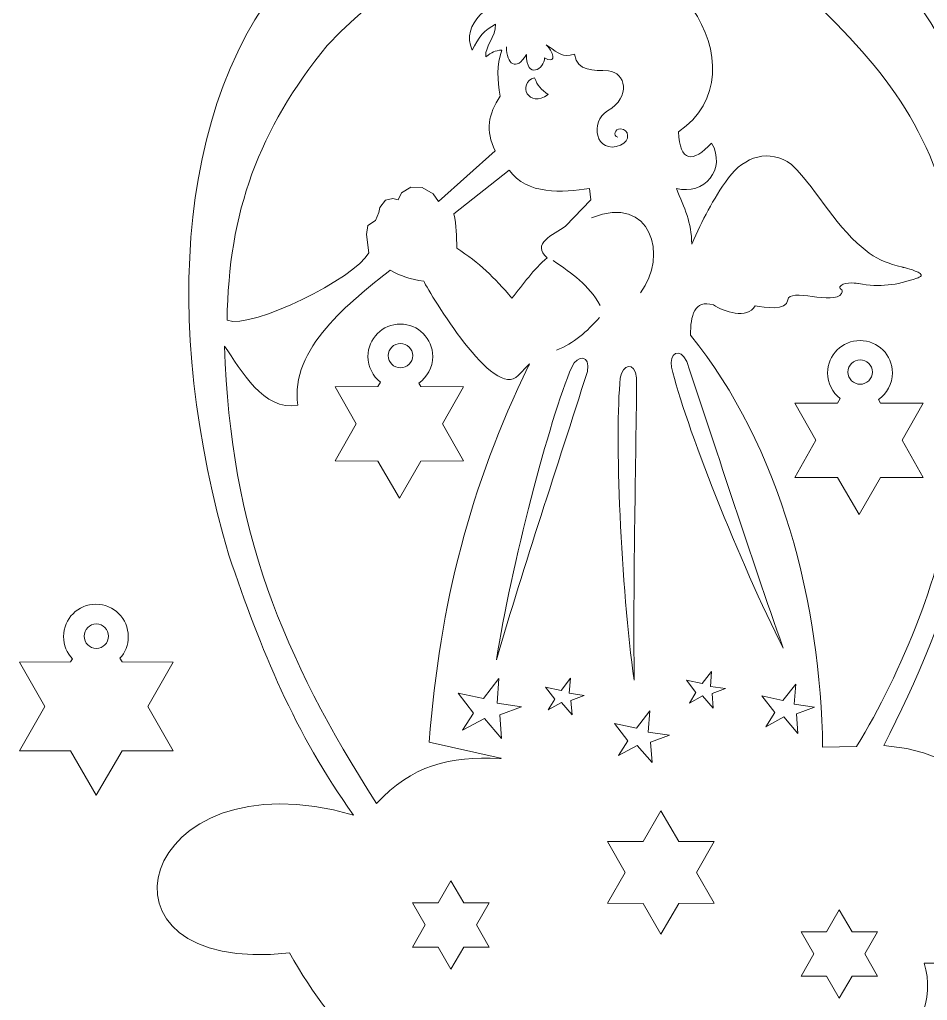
# Model space of a CAD drawing. Header units: centimetres. Extents: x -3.6 to 42, y -14.9 to 17.8.
# Drawn here: x 13.93 to 19.02, y 6.69 to 12.19 of the extents above; entities that cross this region are included whole.
import ezdxf

# ---------------------------------------------------------------- set-up
doc = ezdxf.new("R2010")
doc.units = ezdxf.units.CM
doc.header["$MEASUREMENT"] = 0
doc.layers.add('layer 1', color=7, linetype='Continuous')

msp = doc.modelspace()

# ---------------------------------------------------------------- linework, layer by layer
at = {"layer": 'layer 1', "color": 250, "lineweight": 9}
for points, knots in [([(17.15797, 13.85805), (17.15797, 13.85805), (17.26354, 13.65535), (17.26354, 13.65535), (17.26354, 13.65535), (17.26354, 13.65535), (17.47666, 13.75738), (17.47666, 13.75738), (17.47666, 13.75738), (17.47666, 13.75738), (17.43386, 13.53877), (17.43386, 13.53877), (17.43386, 13.53877), (17.43386, 13.53877), (17.67408, 13.50477), (17.67408, 13.50477), (17.67408, 13.50477), (17.67408, 13.50477), (17.49926, 13.35374), (17.49926, 13.35374), (17.49926, 13.35374), (17.49926, 13.35374), (17.67483, 13.1967), (17.67483, 13.1967), (17.67483, 13.1967), (17.6754, 13.19067), (17.67483, 13.19135), (17.68083, 13.1897), (17.68083, 13.1897), (18.02182, 13.09487), (18.35475, 12.91264), (18.66184, 12.64498), (18.66184, 12.64498), (19.84454, 11.46711), (19.52088, 9.57137), (18.77327, 8.12144), (18.77327, 8.12144), (18.77327, 8.12144), (18.90297, 8.10615), (18.90297, 8.10615), (18.90297, 8.10615), (18.90297, 8.10615), (18.99688, 8.08201), (18.99688, 8.08201), (18.99688, 8.08201), (18.99688, 8.08201), (19.08318, 8.04897), (19.08318, 8.04897), (19.08318, 8.04897), (19.08318, 8.04897), (19.14537, 7.99687), (19.14537, 7.99687), (19.14537, 7.99687), (19.14537, 7.99687), (19.19106, 7.92571), (19.19106, 7.92571), (19.19106, 7.92571), (19.19106, 7.92571), (19.21137, 7.87234), (19.21137, 7.87234), (19.21137, 7.87234), (19.21137, 7.87234), (19.20629, 7.79356), (19.20629, 7.79356), (19.20629, 7.79356), (19.20629, 7.79356), (19.31797, 7.81008), (19.31797, 7.81008), (19.31797, 7.81008), (19.31797, 7.81008), (19.41444, 7.82279), (19.43854, 7.8139), (19.43854, 7.8139), (19.46266, 7.805), (19.59338, 7.8139), (19.59338, 7.8139), (19.59338, 7.8139), (19.59338, 7.8139), (19.82437, 7.7402), (19.82437, 7.7402), (19.82437, 7.7402), (19.82437, 7.7402), (19.97413, 7.65125), (19.97413, 7.65125), (19.97413, 7.65125), (19.97413, 7.65125), (20.05028, 7.56993), (20.05028, 7.56993), (20.05028, 7.56993), (20.05028, 7.56993), (20.10105, 7.46065), (20.10105, 7.46065), (20.10105, 7.46065), (20.10105, 7.46065), (20.11375, 7.36408), (20.11375, 7.36408), (20.11375, 7.36408), (20.11375, 7.36408), (20.09851, 7.25226), (20.09851, 7.25226), (20.09851, 7.25226), (20.09851, 7.25226), (20.0249, 7.14552), (20.0249, 7.14552), (20.0249, 7.14552), (20.0249, 7.14552), (19.89798, 7.05404), (19.89798, 7.05404), (19.89798, 7.05404), (19.89798, 7.05404), (19.76853, 6.99304), (19.76853, 6.99304), (19.76853, 6.99304), (19.76853, 6.99304), (19.60608, 6.95746), (19.59592, 6.94221), (19.59592, 6.94221), (19.58577, 6.92697), (19.36241, 6.89648), (19.36241, 6.89648), (19.36241, 6.89648), (19.36241, 6.89648), (19.12635, 6.90156), (19.12635, 6.90156), (19.12635, 6.90156), (19.12635, 6.90156), (18.99943, 6.90156), (18.99943, 6.90156), (18.99943, 6.90156), (19.13429, 6.52255), (18.56983, 5.90603), (18.08818, 6.61947), (18.08818, 6.61947), (17.49095, 5.66904), (16.66756, 6.4576), (16.62104, 6.59913), (16.62104, 6.59913), (16.06577, 6.04883), (15.69927, 6.50644), (15.44327, 6.96), (15.44327, 6.96), (14.24866, 6.82733), (14.58682, 8.08603), (15.80117, 7.73257), (15.80117, 7.73257), (15.4698, 8.19704), (15.28563, 8.65063), (15.10314, 9.18875), (15.10314, 9.18875), (14.72649, 10.46273), (14.78768, 11.83616), (15.56003, 12.58145), (15.56003, 12.58145), (15.88812, 12.90226), (16.25318, 13.10891), (16.63067, 13.20448), (16.63067, 13.20448), (16.63578, 13.20792), (16.63985, 13.21034), (16.64429, 13.2144), (16.64429, 13.2144), (16.64429, 13.2144), (16.81911, 13.36543), (16.81911, 13.36543), (16.81911, 13.36543), (16.81911, 13.36543), (16.64354, 13.52246), (16.64354, 13.52246), (16.64354, 13.52246), (16.64354, 13.52246), (16.88361, 13.54821), (16.88361, 13.54821), (16.88361, 13.54821), (16.88361, 13.54821), (16.83975, 13.76832), (16.83975, 13.76832), (16.83975, 13.76832), (16.83975, 13.76832), (17.05337, 13.65896), (17.05337, 13.65896), (17.05337, 13.65896), (17.05337, 13.65896), (17.15797, 13.85805), (17.15797, 13.85805)], [0, 0, 0, 0, 0.0212766, 0.0212766, 0.0212766, 0.0212766, 0.0425532, 0.0425532, 0.0425532, 0.0425532, 0.0638298, 0.0638298, 0.0638298, 0.0638298, 0.0851064, 0.0851064, 0.0851064, 0.0851064, 0.106383, 0.106383, 0.106383, 0.106383, 0.1276596, 0.1276596, 0.1276596, 0.1276596, 0.1489362, 0.1489362, 0.1489362, 0.1489362, 0.1702128, 0.1702128, 0.1702128, 0.1702128, 0.1914894, 0.1914894, 0.1914894, 0.1914894, 0.212766, 0.212766, 0.212766, 0.212766, 0.2340426, 0.2340426, 0.2340426, 0.2340426, 0.2553191, 0.2553191, 0.2553191, 0.2553191, 0.2765957, 0.2765957, 0.2765957, 0.2765957, 0.2978723, 0.2978723, 0.2978723, 0.2978723, 0.3191489, 0.3191489, 0.3191489, 0.3191489, 0.3404255, 0.3404255, 0.3404255, 0.3404255, 0.3617021, 0.3617021, 0.3617021, 0.3617021, 0.3829787, 0.3829787, 0.3829787, 0.3829787, 0.4042553, 0.4042553, 0.4042553, 0.4042553, 0.4255319, 0.4255319, 0.4255319, 0.4255319, 0.4468085, 0.4468085, 0.4468085, 0.4468085, 0.4680851, 0.4680851, 0.4680851, 0.4680851, 0.4893617, 0.4893617, 0.4893617, 0.4893617, 0.5106383, 0.5106383, 0.5106383, 0.5106383, 0.5319149, 0.5319149, 0.5319149, 0.5319149, 0.5531915, 0.5531915, 0.5531915, 0.5531915, 0.5744681, 0.5744681, 0.5744681, 0.5744681, 0.5957447, 0.5957447, 0.5957447, 0.5957447, 0.6170213, 0.6170213, 0.6170213, 0.6170213, 0.6382979, 0.6382979, 0.6382979, 0.6382979, 0.6595745, 0.6595745, 0.6595745, 0.6595745, 0.6808511, 0.6808511, 0.6808511, 0.6808511, 0.7021277, 0.7021277, 0.7021277, 0.7021277, 0.7234043, 0.7234043, 0.7234043, 0.7234043, 0.7446809, 0.7446809, 0.7446809, 0.7446809, 0.7659574, 0.7659574, 0.7659574, 0.7659574, 0.787234, 0.787234, 0.787234, 0.787234, 0.8085106, 0.8085106, 0.8085106, 0.8085106, 0.8297872, 0.8297872, 0.8297872, 0.8297872, 0.8510638, 0.8510638, 0.8510638, 0.8510638, 0.8723404, 0.8723404, 0.8723404, 0.8723404, 0.893617, 0.893617, 0.893617, 0.893617, 0.9148936, 0.9148936, 0.9148936, 0.9148936, 0.9361702, 0.9361702, 0.9361702, 0.9361702, 0.9574468, 0.9574468, 0.9574468, 0.9574468, 1, 1, 1, 1]), ([(16.59565, 11.45564), (16.59565, 11.45564), (16.27836, 11.171), (16.27836, 11.171), (16.27836, 11.171), (16.27836, 11.171), (16.24791, 11.21421), (16.24791, 11.21421), (16.24791, 11.21421), (16.24791, 11.21421), (16.18699, 11.24979), (16.18699, 11.24979), (16.18699, 11.24979), (16.18699, 11.24979), (16.12353, 11.25233), (16.12353, 11.25233), (16.12353, 11.25233), (16.12353, 11.25233), (16.07023, 11.21929), (16.07023, 11.21929), (16.07023, 11.21929), (16.07023, 11.21929), (16.05246, 11.18117), (16.05246, 11.18117), (16.05246, 11.18117), (16.05246, 11.18117), (16.022, 11.1888), (16.022, 11.1888), (16.022, 11.1888), (16.022, 11.1888), (15.98139, 11.17864), (15.98139, 11.17864), (15.98139, 11.17864), (15.98139, 11.17864), (15.94839, 11.13797), (15.94839, 11.13797), (15.94839, 11.13797), (15.94839, 11.13797), (15.94331, 11.11002), (15.94331, 11.11002), (15.94331, 11.11002), (15.94331, 11.11002), (15.92554, 11.06427), (15.92554, 11.06427), (15.92554, 11.06427), (15.92554, 11.06427), (15.8824, 11.03632), (15.8824, 11.03632), (15.8824, 11.03632), (15.8824, 11.03632), (15.87478, 10.98549), (15.87478, 10.98549), (15.87478, 10.98549), (15.87478, 10.98549), (15.88747, 10.88383), (15.88747, 10.88383), (15.88747, 10.88383), (15.80917, 10.74094), (15.23594, 10.45467), (15.09298, 10.50518), (15.09298, 10.50518), (15.10075, 11.11265), (15.26943, 11.57276), (15.65395, 12.04523), (15.65395, 12.04523), (16.46445, 12.89706), (17.48721, 13.03926), (18.38517, 12.2892), (18.38517, 12.2892), (18.83328, 11.85656), (19.0917, 11.4989), (19.19234, 10.84064), (19.19234, 10.84064), (19.23953, 10.42065), (19.20929, 10.01101), (19.16442, 9.59284), (19.16442, 9.59284), (19.11201, 9.10438), (18.8749, 8.53461), (18.62122, 8.11632), (18.62122, 8.11632), (18.62122, 8.11632), (18.43084, 8.11377), (18.43084, 8.11377), (18.43084, 8.11377), (18.42217, 8.90536), (18.19602, 9.80415), (17.68967, 10.42131), (17.68967, 10.42131), (17.69183, 10.53245), (17.70942, 10.62266), (17.81912, 10.59158), (17.81912, 10.59158), (17.87781, 10.55356), (18.00877, 10.50743), (18.05264, 10.5865), (18.05264, 10.5865), (18.10451, 10.57734), (18.23016, 10.55651), (18.2354, 10.61953), (18.2354, 10.61953), (18.2412, 10.68923), (18.49604, 10.58955), (18.53701, 10.65504), (18.53701, 10.65504), (18.55597, 10.68532), (18.50863, 10.67453), (18.53492, 10.70086), (18.53492, 10.70086), (18.55777, 10.72373), (18.63138, 10.71103), (18.63138, 10.71103), (18.63138, 10.71103), (18.75308, 10.69002), (18.8446, 10.7015), (18.95881, 10.74152), (18.95881, 10.74152), (18.95881, 10.74152), (19.00958, 10.75422), (18.96643, 10.77456), (18.96643, 10.77456), (18.92329, 10.79489), (18.88013, 10.80252), (18.88013, 10.80252), (18.88013, 10.80252), (18.79378, 10.82546), (18.75087, 10.84069), (18.69229, 10.8813), (18.69229, 10.8813), (18.49948, 11.02484), (18.41932, 11.21559), (18.25571, 11.37939), (18.25571, 11.37939), (18.13366, 11.46869), (17.99189, 11.4241), (17.90288, 11.30316), (17.90288, 11.30316), (17.81241, 11.18023), (17.75968, 11.06954), (17.69728, 10.93212), (17.69728, 10.93212), (17.69728, 11.05468), (17.65549, 11.1333), (17.61098, 11.24471), (17.61098, 11.24471), (17.76823, 11.20364), (17.89205, 11.35329), (17.80896, 11.49885), (17.80896, 11.49885), (17.70356, 11.38452), (17.62954, 11.39167), (17.62367, 11.56238), (17.62367, 11.56238), (18.1163, 11.88626), (17.57179, 12.79067), (16.9231, 12.40102), (16.9231, 12.40102), (16.80937, 12.40657), (16.64314, 12.41306), (16.55251, 12.33241), (16.55251, 12.33241), (16.55251, 12.33241), (16.68957, 12.32986), (16.68957, 12.32986), (16.68957, 12.32986), (16.57577, 12.28754), (16.39836, 12.1693), (16.4662, 12.01981), (16.4662, 12.01981), (16.49987, 12.08769), (16.5364, 12.13421), (16.5982, 12.16467), (16.5982, 12.16467), (16.5982, 12.0908), (16.53847, 12.04561), (16.54298, 11.98234), (16.54298, 11.98234), (16.57855, 12.00651), (16.59128, 12.01708), (16.63373, 12.01981), (16.63373, 12.01981), (16.59909, 11.93348), (16.60983, 11.85452), (16.62358, 11.7606), (16.62358, 11.7606), (16.55657, 11.66221), (16.53953, 11.56805), (16.59565, 11.45564)], [0, 0, 0, 0, 0.0208333, 0.0208333, 0.0208333, 0.0208333, 0.0416667, 0.0416667, 0.0416667, 0.0416667, 0.0625, 0.0625, 0.0625, 0.0625, 0.0833333, 0.0833333, 0.0833333, 0.0833333, 0.1041667, 0.1041667, 0.1041667, 0.1041667, 0.125, 0.125, 0.125, 0.125, 0.1458333, 0.1458333, 0.1458333, 0.1458333, 0.1666667, 0.1666667, 0.1666667, 0.1666667, 0.1875, 0.1875, 0.1875, 0.1875, 0.2083333, 0.2083333, 0.2083333, 0.2083333, 0.2291667, 0.2291667, 0.2291667, 0.2291667, 0.25, 0.25, 0.25, 0.25, 0.2708333, 0.2708333, 0.2708333, 0.2708333, 0.2916667, 0.2916667, 0.2916667, 0.2916667, 0.3125, 0.3125, 0.3125, 0.3125, 0.3333333, 0.3333333, 0.3333333, 0.3333333, 0.3541667, 0.3541667, 0.3541667, 0.3541667, 0.375, 0.375, 0.375, 0.375, 0.3958333, 0.3958333, 0.3958333, 0.3958333, 0.4166667, 0.4166667, 0.4166667, 0.4166667, 0.4375, 0.4375, 0.4375, 0.4375, 0.4583333, 0.4583333, 0.4583333, 0.4583333, 0.4791667, 0.4791667, 0.4791667, 0.4791667, 0.5, 0.5, 0.5, 0.5, 0.5208333, 0.5208333, 0.5208333, 0.5208333, 0.5416667, 0.5416667, 0.5416667, 0.5416667, 0.5625, 0.5625, 0.5625, 0.5625, 0.5833333, 0.5833333, 0.5833333, 0.5833333, 0.6041667, 0.6041667, 0.6041667, 0.6041667, 0.625, 0.625, 0.625, 0.625, 0.6458333, 0.6458333, 0.6458333, 0.6458333, 0.6666667, 0.6666667, 0.6666667, 0.6666667, 0.6875, 0.6875, 0.6875, 0.6875, 0.7083333, 0.7083333, 0.7083333, 0.7083333, 0.7291667, 0.7291667, 0.7291667, 0.7291667, 0.75, 0.75, 0.75, 0.75, 0.7708333, 0.7708333, 0.7708333, 0.7708333, 0.7916667, 0.7916667, 0.7916667, 0.7916667, 0.8125, 0.8125, 0.8125, 0.8125, 0.8333333, 0.8333333, 0.8333333, 0.8333333, 0.8541667, 0.8541667, 0.8541667, 0.8541667, 0.875, 0.875, 0.875, 0.875, 0.8958333, 0.8958333, 0.8958333, 0.8958333, 0.9166667, 0.9166667, 0.9166667, 0.9166667, 0.9375, 0.9375, 0.9375, 0.9375, 0.9583333, 0.9583333, 0.9583333, 0.9583333, 1, 1, 1, 1]), ([(16.81649, 11.86479), (16.83212, 11.81942), (16.85305, 11.79864), (16.89264, 11.77077), (16.89264, 11.77077), (16.78316, 11.68726), (16.71498, 11.83408), (16.81649, 11.86479)], [0, 0, 0, 0, 0.3333333, 0.3333333, 0.3333333, 0.3333333, 1, 1, 1, 1]), ([(16.67435, 11.34636), (16.67435, 11.34636), (16.36467, 11.10239), (16.36467, 11.10239), (16.36467, 11.10239), (16.37686, 11.0353), (16.3799, 10.97759), (16.3799, 10.90925), (16.3799, 10.90925), (16.50968, 10.82697), (16.58856, 10.74617), (16.68957, 10.6297), (16.68957, 10.6297), (16.7543, 10.70965), (16.8088, 10.78964), (16.88756, 10.85588), (16.88756, 10.85588), (16.79389, 10.93404), (16.92091, 10.98372), (16.98909, 11.03378), (16.98909, 11.03378), (16.98909, 11.03378), (17.13124, 11.18117), (17.13124, 11.18117), (17.13124, 11.18117), (17.13124, 11.18117), (17.12362, 11.24471), (17.12362, 11.24471), (17.12362, 11.24471), (16.97424, 11.21907), (16.7728, 11.20835), (16.67435, 11.34636)], [0, 0, 0, 0, 0.1111111, 0.1111111, 0.1111111, 0.1111111, 0.2222222, 0.2222222, 0.2222222, 0.2222222, 0.3333333, 0.3333333, 0.3333333, 0.3333333, 0.4444444, 0.4444444, 0.4444444, 0.4444444, 0.5555556, 0.5555556, 0.5555556, 0.5555556, 0.6666667, 0.6666667, 0.6666667, 0.6666667, 0.7777778, 0.7777778, 0.7777778, 0.7777778, 1, 1, 1, 1]), ([(15.93086, 7.7966), (16.12323, 8.01067), (16.34441, 8.06301), (16.61916, 8.05035), (16.61916, 8.05035), (16.6361, 8.04957), (16.63025, 8.05063), (16.61758, 8.05347), (16.61758, 8.05347), (16.61758, 8.05347), (16.22525, 8.14175), (16.22525, 8.14175), (16.22525, 8.14175), (16.28675, 8.9262), (16.45495, 9.57307), (16.78301, 10.24998), (16.78301, 10.24998), (16.78667, 10.25865), (16.79363, 10.26861), (16.78198, 10.25635), (16.78198, 10.25635), (16.78198, 10.25635), (16.72412, 10.19544), (16.72412, 10.19544), (16.72412, 10.19544), (16.58937, 10.05358), (16.23451, 10.64785), (16.1948, 10.72527), (16.1948, 10.72527), (16.11993, 10.73525), (16.07306, 10.75015), (16.007, 10.78618), (16.007, 10.78618), (15.78812, 10.61338), (15.44072, 10.34553), (15.48928, 10.0299), (15.48928, 10.0299), (15.29521, 9.99462), (15.17342, 10.22572), (15.07814, 10.35982), (15.07814, 10.35982), (15.11268, 9.32361), (15.40342, 8.62542), (15.93086, 7.7966)], [0, 0, 0, 0, 0.0833333, 0.0833333, 0.0833333, 0.0833333, 0.1666667, 0.1666667, 0.1666667, 0.1666667, 0.25, 0.25, 0.25, 0.25, 0.3333333, 0.3333333, 0.3333333, 0.3333333, 0.4166667, 0.4166667, 0.4166667, 0.4166667, 0.5, 0.5, 0.5, 0.5, 0.5833333, 0.5833333, 0.5833333, 0.5833333, 0.6666667, 0.6666667, 0.6666667, 0.6666667, 0.75, 0.75, 0.75, 0.75, 0.8333333, 0.8333333, 0.8333333, 0.8333333, 1, 1, 1, 1]), ([(16.06394, 10.48413), (16.16416, 10.48413), (16.24543, 10.40286), (16.24543, 10.30264), (16.24543, 10.30264), (16.24543, 10.24089), (16.21457, 10.18634), (16.16743, 10.15356), (16.16743, 10.15356), (16.16743, 10.15356), (16.17904, 10.13365), (16.17904, 10.13365), (16.17904, 10.13365), (16.17904, 10.13365), (16.4185, 10.1326), (16.4185, 10.1326), (16.4185, 10.1326), (16.4185, 10.1326), (16.29968, 9.92472), (16.29968, 9.92472), (16.29968, 9.92472), (16.29968, 9.92472), (16.4185, 9.71683), (16.4185, 9.71683), (16.4185, 9.71683), (16.4185, 9.71683), (16.17904, 9.71578), (16.17904, 9.71578), (16.17904, 9.71578), (16.17904, 9.71578), (16.05842, 9.50893), (16.05842, 9.50893), (16.05842, 9.50893), (16.05842, 9.50893), (15.9378, 9.71578), (15.9378, 9.71578), (15.9378, 9.71578), (15.9378, 9.71578), (15.69834, 9.71683), (15.69834, 9.71683), (15.69834, 9.71683), (15.69834, 9.71683), (15.81716, 9.92472), (15.81716, 9.92472), (15.81716, 9.92472), (15.81716, 9.92472), (15.69834, 10.1326), (15.69834, 10.1326), (15.69834, 10.1326), (15.69834, 10.1326), (15.9378, 10.13365), (15.9378, 10.13365), (15.9378, 10.13365), (15.9378, 10.13365), (15.95272, 10.15924), (15.95272, 10.15924), (15.95272, 10.15924), (15.90997, 10.19245), (15.88246, 10.24433), (15.88246, 10.30264), (15.88246, 10.30264), (15.88246, 10.40286), (15.96373, 10.48413), (16.06394, 10.48413)], [0, 0, 0, 0, 0.0588235, 0.0588235, 0.0588235, 0.0588235, 0.1176471, 0.1176471, 0.1176471, 0.1176471, 0.1764706, 0.1764706, 0.1764706, 0.1764706, 0.2352941, 0.2352941, 0.2352941, 0.2352941, 0.2941176, 0.2941176, 0.2941176, 0.2941176, 0.3529412, 0.3529412, 0.3529412, 0.3529412, 0.4117647, 0.4117647, 0.4117647, 0.4117647, 0.4705882, 0.4705882, 0.4705882, 0.4705882, 0.5294118, 0.5294118, 0.5294118, 0.5294118, 0.5882353, 0.5882353, 0.5882353, 0.5882353, 0.6470588, 0.6470588, 0.6470588, 0.6470588, 0.7058824, 0.7058824, 0.7058824, 0.7058824, 0.7647059, 0.7647059, 0.7647059, 0.7647059, 0.8235294, 0.8235294, 0.8235294, 0.8235294, 0.8823529, 0.8823529, 0.8823529, 0.8823529, 1, 1, 1, 1]), ([(18.64053, 10.39209), (18.74075, 10.39209), (18.82202, 10.31082), (18.82202, 10.2106), (18.82202, 10.2106), (18.82202, 10.14885), (18.79116, 10.0943), (18.74402, 10.06152), (18.74402, 10.06152), (18.74402, 10.06152), (18.75563, 10.04161), (18.75563, 10.04161), (18.75563, 10.04161), (18.75563, 10.04161), (18.99509, 10.04056), (18.99509, 10.04056), (18.99509, 10.04056), (18.99509, 10.04056), (18.87627, 9.83268), (18.87627, 9.83268), (18.87627, 9.83268), (18.87627, 9.83268), (18.99509, 9.62479), (18.99509, 9.62479), (18.99509, 9.62479), (18.99509, 9.62479), (18.75563, 9.62374), (18.75563, 9.62374), (18.75563, 9.62374), (18.75563, 9.62374), (18.63501, 9.41689), (18.63501, 9.41689), (18.63501, 9.41689), (18.63501, 9.41689), (18.51439, 9.62374), (18.51439, 9.62374), (18.51439, 9.62374), (18.51439, 9.62374), (18.27493, 9.62479), (18.27493, 9.62479), (18.27493, 9.62479), (18.27493, 9.62479), (18.39375, 9.83268), (18.39375, 9.83268), (18.39375, 9.83268), (18.39375, 9.83268), (18.27493, 10.04056), (18.27493, 10.04056), (18.27493, 10.04056), (18.27493, 10.04056), (18.51439, 10.04161), (18.51439, 10.04161), (18.51439, 10.04161), (18.51439, 10.04161), (18.52931, 10.0672), (18.52931, 10.0672), (18.52931, 10.0672), (18.48656, 10.10041), (18.45905, 10.15229), (18.45905, 10.2106), (18.45905, 10.2106), (18.45905, 10.31082), (18.54032, 10.39209), (18.64053, 10.39209)], [0, 0, 0, 0, 0.0588235, 0.0588235, 0.0588235, 0.0588235, 0.1176471, 0.1176471, 0.1176471, 0.1176471, 0.1764706, 0.1764706, 0.1764706, 0.1764706, 0.2352941, 0.2352941, 0.2352941, 0.2352941, 0.2941176, 0.2941176, 0.2941176, 0.2941176, 0.3529412, 0.3529412, 0.3529412, 0.3529412, 0.4117647, 0.4117647, 0.4117647, 0.4117647, 0.4705882, 0.4705882, 0.4705882, 0.4705882, 0.5294118, 0.5294118, 0.5294118, 0.5294118, 0.5882353, 0.5882353, 0.5882353, 0.5882353, 0.6470588, 0.6470588, 0.6470588, 0.6470588, 0.7058824, 0.7058824, 0.7058824, 0.7058824, 0.7647059, 0.7647059, 0.7647059, 0.7647059, 0.8235294, 0.8235294, 0.8235294, 0.8235294, 0.8823529, 0.8823529, 0.8823529, 0.8823529, 1, 1, 1, 1]), ([(16.06469, 10.37562), (16.10243, 10.37562), (16.13303, 10.34501), (16.13303, 10.30727), (16.13303, 10.30727), (16.13303, 10.26953), (16.10243, 10.23893), (16.06469, 10.23893), (16.06469, 10.23893), (16.02695, 10.23893), (15.99634, 10.26953), (15.99634, 10.30727), (15.99634, 10.30727), (15.99634, 10.34501), (16.02695, 10.37562), (16.06469, 10.37562)], [0, 0, 0, 0, 0.2, 0.2, 0.2, 0.2, 0.4, 0.4, 0.4, 0.4, 0.6, 0.6, 0.6, 0.6, 1, 1, 1, 1]), ([(18.21046, 8.66814), (17.9722, 9.13206), (17.65458, 9.93586), (17.58413, 10.24205), (17.58413, 10.24205), (17.56907, 10.31879), (17.62885, 10.35981), (17.67001, 10.2736), (17.67001, 10.2736), (17.85153, 9.73291), (18.01953, 9.20157), (18.21046, 8.66814)], [0, 0, 0, 0, 0.25, 0.25, 0.25, 0.25, 0.5, 0.5, 0.5, 0.5, 1, 1, 1, 1]), ([(16.6021, 8.60312), (16.68322, 9.11829), (16.90065, 9.95478), (17.0243, 10.24361), (17.0243, 10.24361), (17.05738, 10.31447), (17.12986, 10.31235), (17.11226, 10.21845), (17.11226, 10.21845), (16.94005, 9.67473), (16.76243, 9.14653), (16.6021, 8.60312)], [0, 0, 0, 0, 0.25, 0.25, 0.25, 0.25, 0.5, 0.5, 0.5, 0.5, 1, 1, 1, 1]), ([(18.64128, 10.28358), (18.67902, 10.28358), (18.70962, 10.25297), (18.70962, 10.21523), (18.70962, 10.21523), (18.70962, 10.17749), (18.67902, 10.14689), (18.64128, 10.14689), (18.64128, 10.14689), (18.60354, 10.14689), (18.57293, 10.17749), (18.57293, 10.21523), (18.57293, 10.21523), (18.57293, 10.25297), (18.60354, 10.28358), (18.64128, 10.28358)], [0, 0, 0, 0, 0.2, 0.2, 0.2, 0.2, 0.4, 0.4, 0.4, 0.4, 0.6, 0.6, 0.6, 0.6, 1, 1, 1, 1]), ([(17.37465, 8.48895), (17.30107, 9.00526), (17.26356, 9.86873), (17.29703, 10.18113), (17.29703, 10.18113), (17.30787, 10.25858), (17.37778, 10.27781), (17.38851, 10.18288), (17.38851, 10.18288), (17.38337, 9.61256), (17.36852, 9.05549), (17.37465, 8.48895)], [0, 0, 0, 0, 0.25, 0.25, 0.25, 0.25, 0.5, 0.5, 0.5, 0.5, 1, 1, 1, 1]), ([(14.49214, 8.61098), (14.49214, 8.61098), (14.50387, 8.59087), (14.50387, 8.59087), (14.50387, 8.59087), (14.50387, 8.59087), (14.78981, 8.58961), (14.78981, 8.58961), (14.78981, 8.58961), (14.78981, 8.58961), (14.64792, 8.34137), (14.64792, 8.34137), (14.64792, 8.34137), (14.64792, 8.34137), (14.78981, 8.09313), (14.78981, 8.09313), (14.78981, 8.09313), (14.78981, 8.09313), (14.50387, 8.09187), (14.50387, 8.09187), (14.50387, 8.09187), (14.50387, 8.09187), (14.35983, 7.84487), (14.35983, 7.84487), (14.35983, 7.84487), (14.35983, 7.84487), (14.2158, 8.09187), (14.2158, 8.09187), (14.2158, 8.09187), (14.2158, 8.09187), (13.92986, 8.09313), (13.92986, 8.09313), (13.92986, 8.09313), (13.92986, 8.09313), (14.07174, 8.34137), (14.07174, 8.34137), (14.07174, 8.34137), (14.07174, 8.34137), (13.92986, 8.58961), (13.92986, 8.58961), (13.92986, 8.58961), (13.92986, 8.58961), (14.2158, 8.59087), (14.2158, 8.59087), (14.2158, 8.59087), (14.2158, 8.59087), (14.22581, 8.60803), (14.22581, 8.60803), (14.22581, 8.60803), (14.19501, 8.64056), (14.17612, 8.68446), (14.17612, 8.73278), (14.17612, 8.73278), (14.17612, 8.83299), (14.25739, 8.91426), (14.35761, 8.91426), (14.35761, 8.91426), (14.45783, 8.91426), (14.5391, 8.83299), (14.5391, 8.73278), (14.5391, 8.73278), (14.5391, 8.68591), (14.52132, 8.64318), (14.49214, 8.61098)], [0, 0, 0, 0, 0.0588235, 0.0588235, 0.0588235, 0.0588235, 0.1176471, 0.1176471, 0.1176471, 0.1176471, 0.1764706, 0.1764706, 0.1764706, 0.1764706, 0.2352941, 0.2352941, 0.2352941, 0.2352941, 0.2941176, 0.2941176, 0.2941176, 0.2941176, 0.3529412, 0.3529412, 0.3529412, 0.3529412, 0.4117647, 0.4117647, 0.4117647, 0.4117647, 0.4705882, 0.4705882, 0.4705882, 0.4705882, 0.5294118, 0.5294118, 0.5294118, 0.5294118, 0.5882353, 0.5882353, 0.5882353, 0.5882353, 0.6470588, 0.6470588, 0.6470588, 0.6470588, 0.7058824, 0.7058824, 0.7058824, 0.7058824, 0.7647059, 0.7647059, 0.7647059, 0.7647059, 0.8235294, 0.8235294, 0.8235294, 0.8235294, 0.8823529, 0.8823529, 0.8823529, 0.8823529, 1, 1, 1, 1]), ([(14.35983, 8.80334), (14.39757, 8.80334), (14.42818, 8.77274), (14.42818, 8.735), (14.42818, 8.735), (14.42818, 8.69726), (14.39757, 8.66665), (14.35983, 8.66665), (14.35983, 8.66665), (14.32209, 8.66665), (14.29149, 8.69726), (14.29149, 8.735), (14.29149, 8.735), (14.29149, 8.77274), (14.32209, 8.80334), (14.35983, 8.80334)], [0, 0, 0, 0, 0.2, 0.2, 0.2, 0.2, 0.4, 0.4, 0.4, 0.4, 0.6, 0.6, 0.6, 0.6, 1, 1, 1, 1]), ([(17.75526, 8.46908), (17.75526, 8.46908), (17.80803, 8.53736), (17.80803, 8.53736), (17.80803, 8.53736), (17.80803, 8.53736), (17.80182, 8.45356), (17.80182, 8.45356), (17.80182, 8.45356), (17.80182, 8.45356), (17.88563, 8.44114), (17.88563, 8.44114), (17.88563, 8.44114), (17.88563, 8.44114), (17.81113, 8.4132), (17.81113, 8.4132), (17.81113, 8.4132), (17.81113, 8.4132), (17.81734, 8.3325), (17.81734, 8.3325), (17.81734, 8.3325), (17.81734, 8.3325), (17.75836, 8.40079), (17.75836, 8.40079), (17.75836, 8.40079), (17.75836, 8.40079), (17.68386, 8.36043), (17.68386, 8.36043), (17.68386, 8.36043), (17.68386, 8.36043), (17.72112, 8.41941), (17.72112, 8.41941), (17.72112, 8.41941), (17.72112, 8.41941), (17.66835, 8.48771), (17.66835, 8.48771), (17.66835, 8.48771), (17.66835, 8.48771), (17.75526, 8.46908), (17.75526, 8.46908)], [0, 0, 0, 0, 0.0909091, 0.0909091, 0.0909091, 0.0909091, 0.1818182, 0.1818182, 0.1818182, 0.1818182, 0.2727273, 0.2727273, 0.2727273, 0.2727273, 0.3636364, 0.3636364, 0.3636364, 0.3636364, 0.4545455, 0.4545455, 0.4545455, 0.4545455, 0.5454545, 0.5454545, 0.5454545, 0.5454545, 0.6363636, 0.6363636, 0.6363636, 0.6363636, 0.7272727, 0.7272727, 0.7272727, 0.7272727, 0.8181818, 0.8181818, 0.8181818, 0.8181818, 1, 1, 1, 1]), ([(16.5298, 8.38538), (16.5298, 8.38538), (16.61609, 8.49705), (16.61609, 8.49705), (16.61609, 8.49705), (16.61609, 8.49705), (16.60594, 8.36), (16.60594, 8.36), (16.60594, 8.36), (16.60594, 8.36), (16.74298, 8.3397), (16.74298, 8.3397), (16.74298, 8.3397), (16.74298, 8.3397), (16.62116, 8.29401), (16.62116, 8.29401), (16.62116, 8.29401), (16.62116, 8.29401), (16.63132, 8.16205), (16.63132, 8.16205), (16.63132, 8.16205), (16.63132, 8.16205), (16.53487, 8.27371), (16.53487, 8.27371), (16.53487, 8.27371), (16.53487, 8.27371), (16.41305, 8.20773), (16.41305, 8.20773), (16.41305, 8.20773), (16.41305, 8.20773), (16.47396, 8.30417), (16.47396, 8.30417), (16.47396, 8.30417), (16.47396, 8.30417), (16.38768, 8.41584), (16.38768, 8.41584), (16.38768, 8.41584), (16.38768, 8.41584), (16.5298, 8.38538), (16.5298, 8.38538)], [0, 0, 0, 0, 0.0909091, 0.0909091, 0.0909091, 0.0909091, 0.1818182, 0.1818182, 0.1818182, 0.1818182, 0.2727273, 0.2727273, 0.2727273, 0.2727273, 0.3636364, 0.3636364, 0.3636364, 0.3636364, 0.4545455, 0.4545455, 0.4545455, 0.4545455, 0.5454545, 0.5454545, 0.5454545, 0.5454545, 0.6363636, 0.6363636, 0.6363636, 0.6363636, 0.7272727, 0.7272727, 0.7272727, 0.7272727, 0.8181818, 0.8181818, 0.8181818, 0.8181818, 1, 1, 1, 1]), ([(16.96458, 8.43096), (16.96458, 8.43096), (17.01735, 8.49925), (17.01735, 8.49925), (17.01735, 8.49925), (17.01735, 8.49925), (17.01114, 8.41544), (17.01114, 8.41544), (17.01114, 8.41544), (17.01114, 8.41544), (17.09496, 8.40302), (17.09496, 8.40302), (17.09496, 8.40302), (17.09496, 8.40302), (17.02045, 8.37509), (17.02045, 8.37509), (17.02045, 8.37509), (17.02045, 8.37509), (17.02666, 8.29437), (17.02666, 8.29437), (17.02666, 8.29437), (17.02666, 8.29437), (16.96768, 8.36267), (16.96768, 8.36267), (16.96768, 8.36267), (16.96768, 8.36267), (16.89319, 8.32232), (16.89319, 8.32232), (16.89319, 8.32232), (16.89319, 8.32232), (16.93044, 8.38129), (16.93044, 8.38129), (16.93044, 8.38129), (16.93044, 8.38129), (16.87766, 8.44958), (16.87766, 8.44958), (16.87766, 8.44958), (16.87766, 8.44958), (16.96458, 8.43096), (16.96458, 8.43096)], [0, 0, 0, 0, 0.0909091, 0.0909091, 0.0909091, 0.0909091, 0.1818182, 0.1818182, 0.1818182, 0.1818182, 0.2727273, 0.2727273, 0.2727273, 0.2727273, 0.3636364, 0.3636364, 0.3636364, 0.3636364, 0.4545455, 0.4545455, 0.4545455, 0.4545455, 0.5454545, 0.5454545, 0.5454545, 0.5454545, 0.6363636, 0.6363636, 0.6363636, 0.6363636, 0.7272727, 0.7272727, 0.7272727, 0.7272727, 0.8181818, 0.8181818, 0.8181818, 0.8181818, 1, 1, 1, 1]), ([(18.20856, 8.37468), (18.20856, 8.37468), (18.27991, 8.46701), (18.27991, 8.46701), (18.27991, 8.46701), (18.27991, 8.46701), (18.27151, 8.35369), (18.27151, 8.35369), (18.27151, 8.35369), (18.27151, 8.35369), (18.38483, 8.33691), (18.38483, 8.33691), (18.38483, 8.33691), (18.38483, 8.33691), (18.2841, 8.29914), (18.2841, 8.29914), (18.2841, 8.29914), (18.2841, 8.29914), (18.29249, 8.19001), (18.29249, 8.19001), (18.29249, 8.19001), (18.29249, 8.19001), (18.21275, 8.28235), (18.21275, 8.28235), (18.21275, 8.28235), (18.21275, 8.28235), (18.11202, 8.22778), (18.11202, 8.22778), (18.11202, 8.22778), (18.11202, 8.22778), (18.16238, 8.30752), (18.16238, 8.30752), (18.16238, 8.30752), (18.16238, 8.30752), (18.09104, 8.39987), (18.09104, 8.39987), (18.09104, 8.39987), (18.09104, 8.39987), (18.20856, 8.37468), (18.20856, 8.37468)], [0, 0, 0, 0, 0.0909091, 0.0909091, 0.0909091, 0.0909091, 0.1818182, 0.1818182, 0.1818182, 0.1818182, 0.2727273, 0.2727273, 0.2727273, 0.2727273, 0.3636364, 0.3636364, 0.3636364, 0.3636364, 0.4545455, 0.4545455, 0.4545455, 0.4545455, 0.5454545, 0.5454545, 0.5454545, 0.5454545, 0.6363636, 0.6363636, 0.6363636, 0.6363636, 0.7272727, 0.7272727, 0.7272727, 0.7272727, 0.8181818, 0.8181818, 0.8181818, 0.8181818, 1, 1, 1, 1]), ([(17.38785, 8.21943), (17.38785, 8.21943), (17.46244, 8.31597), (17.46244, 8.31597), (17.46244, 8.31597), (17.46244, 8.31597), (17.45368, 8.1975), (17.45368, 8.1975), (17.45368, 8.1975), (17.45368, 8.1975), (17.57215, 8.17994), (17.57215, 8.17994), (17.57215, 8.17994), (17.57215, 8.17994), (17.46684, 8.14044), (17.46684, 8.14044), (17.46684, 8.14044), (17.46684, 8.14044), (17.47561, 8.02636), (17.47561, 8.02636), (17.47561, 8.02636), (17.47561, 8.02636), (17.39224, 8.12289), (17.39224, 8.12289), (17.39224, 8.12289), (17.39224, 8.12289), (17.28692, 8.06585), (17.28692, 8.06585), (17.28692, 8.06585), (17.28692, 8.06585), (17.33958, 8.14922), (17.33958, 8.14922), (17.33958, 8.14922), (17.33958, 8.14922), (17.26498, 8.24576), (17.26498, 8.24576), (17.26498, 8.24576), (17.26498, 8.24576), (17.38785, 8.21943), (17.38785, 8.21943)], [0, 0, 0, 0, 0.0909091, 0.0909091, 0.0909091, 0.0909091, 0.1818182, 0.1818182, 0.1818182, 0.1818182, 0.2727273, 0.2727273, 0.2727273, 0.2727273, 0.3636364, 0.3636364, 0.3636364, 0.3636364, 0.4545455, 0.4545455, 0.4545455, 0.4545455, 0.5454545, 0.5454545, 0.5454545, 0.5454545, 0.6363636, 0.6363636, 0.6363636, 0.6363636, 0.7272727, 0.7272727, 0.7272727, 0.7272727, 0.8181818, 0.8181818, 0.8181818, 0.8181818, 1, 1, 1, 1]), ([(17.52463, 7.756), (17.52463, 7.756), (17.62477, 7.58429), (17.62477, 7.58429), (17.62477, 7.58429), (17.62477, 7.58429), (17.82354, 7.58342), (17.82354, 7.58342), (17.82354, 7.58342), (17.82354, 7.58342), (17.72491, 7.41085), (17.72491, 7.41085), (17.72491, 7.41085), (17.72491, 7.41085), (17.82354, 7.23828), (17.82354, 7.23828), (17.82354, 7.23828), (17.82354, 7.23828), (17.62477, 7.23741), (17.62477, 7.23741), (17.62477, 7.23741), (17.62477, 7.23741), (17.52463, 7.0657), (17.52463, 7.0657), (17.52463, 7.0657), (17.52463, 7.0657), (17.42451, 7.23741), (17.42451, 7.23741), (17.42451, 7.23741), (17.42451, 7.23741), (17.22573, 7.23828), (17.22573, 7.23828), (17.22573, 7.23828), (17.22573, 7.23828), (17.32436, 7.41085), (17.32436, 7.41085), (17.32436, 7.41085), (17.32436, 7.41085), (17.22573, 7.58342), (17.22573, 7.58342), (17.22573, 7.58342), (17.22573, 7.58342), (17.42451, 7.58429), (17.42451, 7.58429), (17.42451, 7.58429), (17.42451, 7.58429), (17.52463, 7.756), (17.52463, 7.756)], [0, 0, 0, 0, 0.0769231, 0.0769231, 0.0769231, 0.0769231, 0.1538462, 0.1538462, 0.1538462, 0.1538462, 0.2307692, 0.2307692, 0.2307692, 0.2307692, 0.3076923, 0.3076923, 0.3076923, 0.3076923, 0.3846154, 0.3846154, 0.3846154, 0.3846154, 0.4615385, 0.4615385, 0.4615385, 0.4615385, 0.5384615, 0.5384615, 0.5384615, 0.5384615, 0.6153846, 0.6153846, 0.6153846, 0.6153846, 0.6923077, 0.6923077, 0.6923077, 0.6923077, 0.7692308, 0.7692308, 0.7692308, 0.7692308, 0.8461538, 0.8461538, 0.8461538, 0.8461538, 1, 1, 1, 1]), ([(16.34708, 7.36407), (16.34708, 7.36407), (16.41891, 7.24088), (16.41891, 7.24088), (16.41891, 7.24088), (16.41891, 7.24088), (16.56151, 7.24026), (16.56151, 7.24026), (16.56151, 7.24026), (16.56151, 7.24026), (16.49075, 7.11646), (16.49075, 7.11646), (16.49075, 7.11646), (16.49075, 7.11646), (16.56151, 6.99266), (16.56151, 6.99266), (16.56151, 6.99266), (16.56151, 6.99266), (16.41891, 6.99203), (16.41891, 6.99203), (16.41891, 6.99203), (16.41891, 6.99203), (16.34708, 6.86884), (16.34708, 6.86884), (16.34708, 6.86884), (16.34708, 6.86884), (16.27523, 6.99203), (16.27523, 6.99203), (16.27523, 6.99203), (16.27523, 6.99203), (16.13263, 6.99266), (16.13263, 6.99266), (16.13263, 6.99266), (16.13263, 6.99266), (16.20339, 7.11646), (16.20339, 7.11646), (16.20339, 7.11646), (16.20339, 7.11646), (16.13263, 7.24026), (16.13263, 7.24026), (16.13263, 7.24026), (16.13263, 7.24026), (16.27523, 7.24088), (16.27523, 7.24088), (16.27523, 7.24088), (16.27523, 7.24088), (16.34708, 7.36407), (16.34708, 7.36407)], [0, 0, 0, 0, 0.0769231, 0.0769231, 0.0769231, 0.0769231, 0.1538462, 0.1538462, 0.1538462, 0.1538462, 0.2307692, 0.2307692, 0.2307692, 0.2307692, 0.3076923, 0.3076923, 0.3076923, 0.3076923, 0.3846154, 0.3846154, 0.3846154, 0.3846154, 0.4615385, 0.4615385, 0.4615385, 0.4615385, 0.5384615, 0.5384615, 0.5384615, 0.5384615, 0.6153846, 0.6153846, 0.6153846, 0.6153846, 0.6923077, 0.6923077, 0.6923077, 0.6923077, 0.7692308, 0.7692308, 0.7692308, 0.7692308, 0.8461538, 0.8461538, 0.8461538, 0.8461538, 1, 1, 1, 1]), ([(18.52456, 7.20166), (18.52456, 7.20166), (18.59639, 7.07847), (18.59639, 7.07847), (18.59639, 7.07847), (18.59639, 7.07847), (18.73899, 7.07784), (18.73899, 7.07784), (18.73899, 7.07784), (18.73899, 7.07784), (18.66823, 6.95404), (18.66823, 6.95404), (18.66823, 6.95404), (18.66823, 6.95404), (18.73899, 6.83024), (18.73899, 6.83024), (18.73899, 6.83024), (18.73899, 6.83024), (18.59639, 6.82962), (18.59639, 6.82962), (18.59639, 6.82962), (18.59639, 6.82962), (18.52456, 6.70642), (18.52456, 6.70642), (18.52456, 6.70642), (18.52456, 6.70642), (18.45271, 6.82962), (18.45271, 6.82962), (18.45271, 6.82962), (18.45271, 6.82962), (18.31011, 6.83024), (18.31011, 6.83024), (18.31011, 6.83024), (18.31011, 6.83024), (18.38087, 6.95404), (18.38087, 6.95404), (18.38087, 6.95404), (18.38087, 6.95404), (18.31011, 7.07784), (18.31011, 7.07784), (18.31011, 7.07784), (18.31011, 7.07784), (18.45271, 7.07847), (18.45271, 7.07847), (18.45271, 7.07847), (18.45271, 7.07847), (18.52456, 7.20166), (18.52456, 7.20166)], [0, 0, 0, 0, 0.0769231, 0.0769231, 0.0769231, 0.0769231, 0.1538462, 0.1538462, 0.1538462, 0.1538462, 0.2307692, 0.2307692, 0.2307692, 0.2307692, 0.3076923, 0.3076923, 0.3076923, 0.3076923, 0.3846154, 0.3846154, 0.3846154, 0.3846154, 0.4615385, 0.4615385, 0.4615385, 0.4615385, 0.5384615, 0.5384615, 0.5384615, 0.5384615, 0.6153846, 0.6153846, 0.6153846, 0.6153846, 0.6923077, 0.6923077, 0.6923077, 0.6923077, 0.7692308, 0.7692308, 0.7692308, 0.7692308, 0.8461538, 0.8461538, 0.8461538, 0.8461538, 1, 1, 1, 1])]:
    msp.add_open_spline(points, degree=3, knots=knots, dxfattribs=at)
at = {"layer": 'layer 1', "color": 1, "lineweight": 9}
msp.add_open_spline([(16.65911, 12.03761), (16.65911, 11.94055), (16.71361, 11.89897), (16.7708, 11.99441), (16.7708, 11.99441), (16.7708, 11.85184), (16.87253, 11.91424), (16.87244, 11.97606), (16.87244, 11.97606), (16.92368, 11.9443), (16.93653, 11.98487), (16.89183, 12.03745), (16.89183, 12.03745), (16.88112, 12.05004), (16.87505, 12.05354), (16.89296, 12.04173), (16.89296, 12.04173), (16.95606, 12.00014), (16.9673, 11.97714), (17.03986, 11.99694), (17.03986, 11.99694), (17.05683, 11.89497), (17.14727, 11.9093), (17.23023, 11.90292), (17.23023, 11.90292), (17.32612, 11.89554), (17.36034, 11.7569), (17.22516, 11.67928), (17.22516, 11.67928), (17.12366, 11.621), (17.15692, 11.43093), (17.29877, 11.48614), (17.29877, 11.48614), (17.35581, 11.51287), (17.34648, 11.57653), (17.29877, 11.57762), (17.29877, 11.57762), (17.2651, 11.57875), (17.25525, 11.54012), (17.28258, 11.53156)], degree=3, knots=[0, 0, 0, 0, 0.0909091, 0.0909091, 0.0909091, 0.0909091, 0.1818182, 0.1818182, 0.1818182, 0.1818182, 0.2727273, 0.2727273, 0.2727273, 0.2727273, 0.3636364, 0.3636364, 0.3636364, 0.3636364, 0.4545455, 0.4545455, 0.4545455, 0.4545455, 0.5454545, 0.5454545, 0.5454545, 0.5454545, 0.6363636, 0.6363636, 0.6363636, 0.6363636, 0.7272727, 0.7272727, 0.7272727, 0.7272727, 0.8181818, 0.8181818, 0.8181818, 0.8181818, 1, 1, 1, 1], dxfattribs=at)
for points in [[(17.13631, 11.07952), (17.47116, 11.21505), (17.56627, 10.86556), (17.41045, 10.6602)], [(16.92056, 10.84063), (17.03123, 10.76347), (17.11726, 10.70694), (17.18454, 10.58904)], [(17.17947, 10.52042), (17.10958, 10.44133), (17.03778, 10.37727), (16.93833, 10.33745)]]:
    msp.add_open_spline(points, degree=3, dxfattribs=at)

doc.saveas('drawing.dxf')
